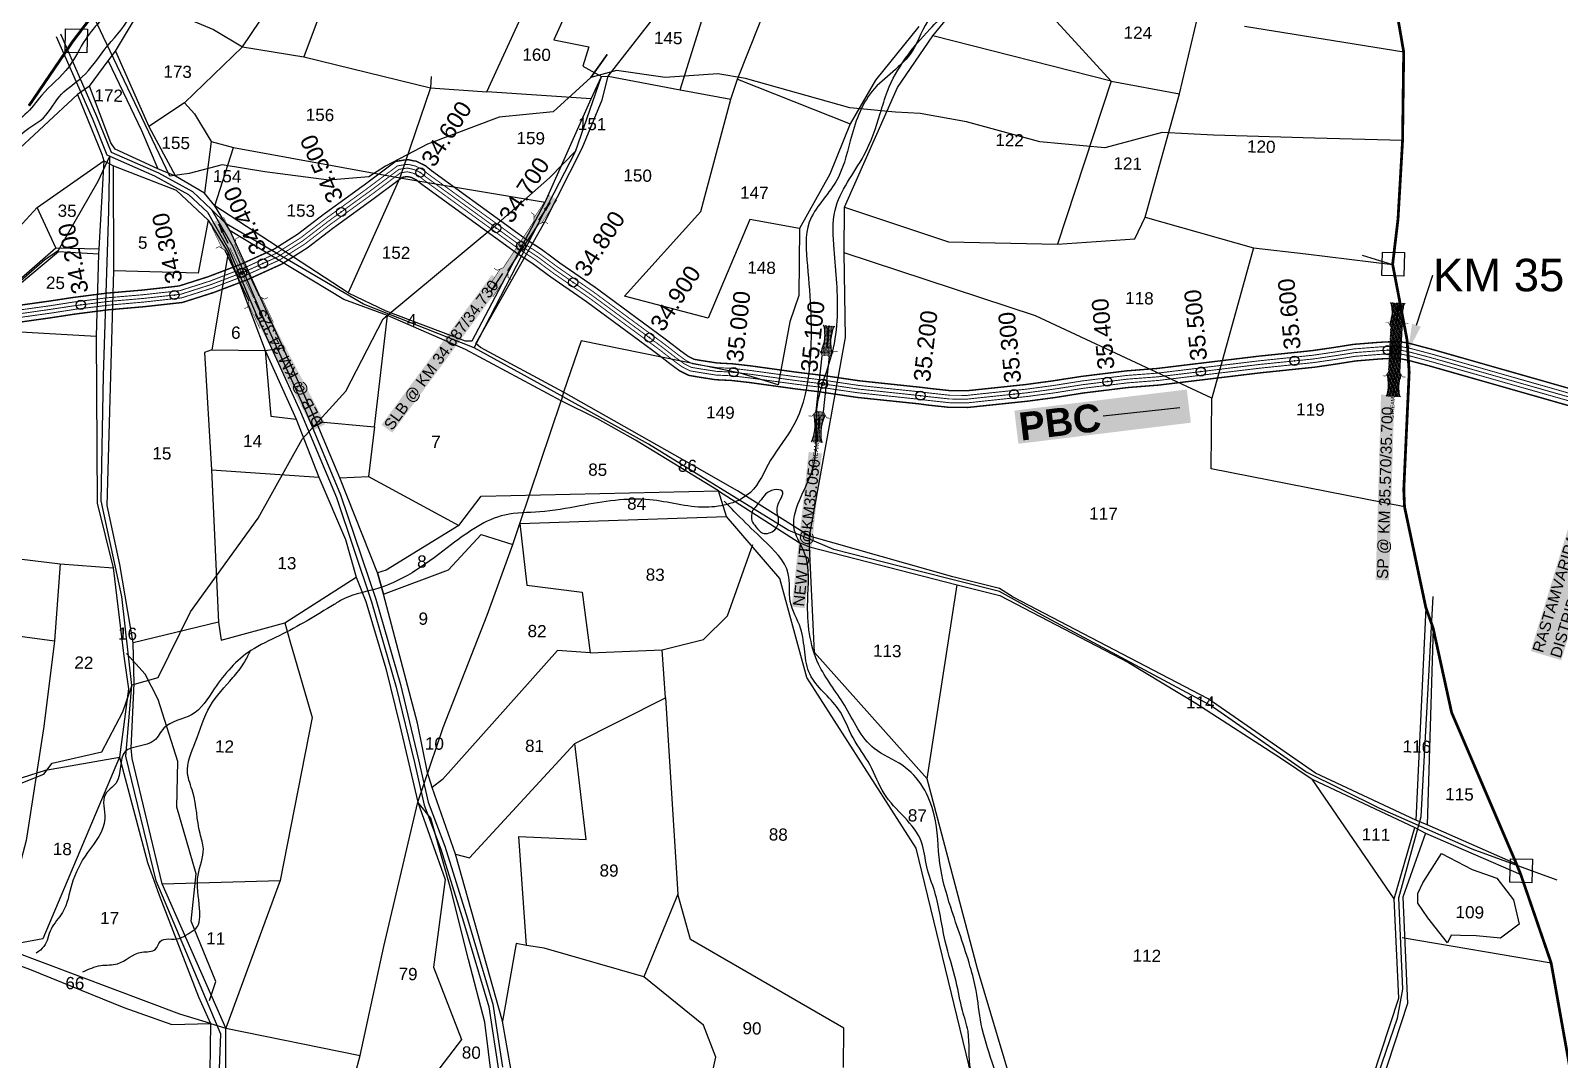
# Model space of a CAD drawing. Header units: millimetres. Extents: x 199975 to 213977, y 1596339 to 1602679.
# Drawn here: x 201089 to 202735, y 1600160 to 1601268 of the extents above; entities that cross this region are included whole.
import ezdxf
from ezdxf import colors
from ezdxf.entities.mleader import LeaderData, LeaderLine
from ezdxf.enums import TextEntityAlignment as Align
from ezdxf.math import Vec2, Vec3

# ---------------------------------------------------------------- set-up
doc = ezdxf.new("R2010")
doc.units = ezdxf.units.MM
doc.header["$PDMODE"] = 32
doc.header["$PDSIZE"] = 10
doc.linetypes.add('ACAD_ISO02W100', pattern=[15, 12, -3])
doc.linetypes.add('HIDDEN2', pattern=[0.1875, 0.125, -0.0625])
for name, color, linetype in [('CANAL1', 7, 'Continuous'), ('CSMark', 72, 'Continuous'), ('PAPER SIZE', 5, 'Continuous'), ('PLOT', 7, 'Continuous'), ('PLOT NO', 7, 'Continuous'), ('ROAD', 1, 'Continuous'), ('STREAM', 4, 'Continuous'), ('STRUCTURE', 5, 'Continuous'), ('text2', 7, 'Continuous'), ('VILLAGE BOUNDARY', 5, 'Continuous'), ('VILLAGE BOUNDARY STONES', 1, 'Continuous'), ('VILLAGE STONES', 240, 'Continuous')]:
    doc.layers.add(name, color=color, linetype=linetype)
doc.styles.get("Standard").update_dxf_attribs({"font": 'arial.ttf'})
doc.dimstyles.get("Standard").update_dxf_attribs({"dimtxt": 0.18, "dimasz": 0.18, "dimexe": 0.18, "dimexo": 0.0625, "dimgap": 0.09, "dimtad": 0, "dimtih": 1, "dimtoh": 1, "dimdec": 4, "dimzin": 0, "dimdsep": 46, "dimtxsty": 'Standard', "dimcen": 0.09, "dimadec": 0, "dimazin": 0, "dimtfac": 1, "dimtdec": 4, "dimtofl": 0, "dimtmove": 0, "dimatfit": 3, "dimfxl": 1, "dimtolj": 1, "dimtzin": 0, "dimarcsym": 0})

# ---------------------------------------------------------------- blocks, each defined once
blk = doc.blocks.new('SP')
at = {"layer": 'STRUCTURE'}
h = blk.add_hatch(dxfattribs=at)
h.set_pattern_fill('DASH', color=256, scale=8, style=0)
h.set_pattern_definition([(0, (0, 0), (1, 1), [1, -1])])
edge = h.paths.add_edge_path()
edge.add_spline(control_points=[(769825.7, 1706742.1), (769825.3, 1706741.8), (769823.8, 1706740.8), (769820.9, 1706740.3), (769817, 1706739.7), (769811.4, 1706738.9), (769804, 1706739.7), (769798.4, 1706741), (769795.6, 1706741.6)], knot_values=[0, 0, 0, 0, 1.613557, 5.24513, 8.624976, 13.470124, 22.190216, 30.746377, 30.746377, 30.746377, 30.746377], degree=3, periodic=0)
edge.add_line((769795.6, 1706741.6), (769792.6, 1706739.6))
edge.add_line((769792.6, 1706739.6), (769732.6, 1706739.6))
edge.add_line((769732.6, 1706739.6), (769729.6, 1706741.6))
edge.add_spline(control_points=[(769729.6, 1706741.6), (769726.9, 1706740.9), (769721.3, 1706739.5), (769713.9, 1706738.5), (769708.3, 1706739.1), (769704.4, 1706739.6), (769701.5, 1706740), (769700, 1706741), (769699.5, 1706741.3)], knot_values=[0, 0, 0, 0, 8.556161, 17.276253, 22.121402, 25.501247, 29.13282, 30.746377, 30.746377, 30.746377, 30.746377], degree=3, periodic=0)
edge.add_line((769699.5, 1706741.3), (769699.5, 1706722.1))
edge.add_spline(control_points=[(769699.5, 1706722.1), (769700, 1706722.4), (769701.4, 1706723.4), (769704.3, 1706724), (769708.2, 1706724.5), (769713.8, 1706725.3), (769721.2, 1706724.5), (769726.8, 1706723.3), (769729.6, 1706722.6)], knot_values=[0, 0, 0, 0, 1.613557, 5.24513, 8.624976, 13.470124, 22.190216, 30.746377, 30.746377, 30.746377, 30.746377], degree=3, periodic=0)
edge.add_line((769729.6, 1706722.6), (769732.6, 1706724.6))
edge.add_line((769732.6, 1706724.6), (769792.6, 1706724.6))
edge.add_line((769792.6, 1706724.6), (769795.6, 1706722.6))
edge.add_spline(control_points=[(769795.6, 1706722.6), (769798.4, 1706723.3), (769803.9, 1706724.8), (769811.3, 1706725.8), (769817, 1706725.1), (769820.9, 1706724.7), (769823.8, 1706724.2), (769825.2, 1706723.3), (769825.7, 1706723)], knot_values=[0, 0, 0, 0, 8.556161, 17.276253, 22.121402, 25.501247, 29.13282, 30.746377, 30.746377, 30.746377, 30.746377], degree=3, periodic=0)
edge.add_line((769825.7, 1706723), (769825.7, 1706742.1))
h.paths.add_polyline_path([(769764.2, 1706732.1, -1), (769761.1, 1706732.1, -1)], flags=0)
h.paths.add_polyline_path([(769761.1, 1706732.1, 1), (769764.2, 1706732.1, 1)], flags=16)
at = {"layer": 'STRUCTURE', "const_width": 0.628}
for points in [[(769726.6, 1706747.6), (769726.6, 1706743.6), (769732.6, 1706739.6), (769792.6, 1706739.6), (769798.6, 1706743.6), (769798.6, 1706747.6)], [(769726.6, 1706716.6), (769726.6, 1706720.6), (769732.6, 1706724.6), (769792.6, 1706724.6), (769798.6, 1706720.6), (769798.6, 1706716.6)]]:
    blk.add_lwpolyline(points, dxfattribs=at)
at = {"layer": 'STRUCTURE', "color": 3}
blk.add_lwpolyline([(769732.6, 1706724.6), (769792.6, 1706724.6)], dxfattribs=at)
blk.add_lwpolyline([(769732.6, 1706724.6), (769792.6, 1706724.6)], dxfattribs=at)
at = {"layer": 'STRUCTURE', "color": 0}
blk.add_circle((769762.6, 1706732.1), 1.55, dxfattribs=at)
at = {"layer": 'STRUCTURE'}
for points in [[(769699.5, 1706741.3), (769700.9, 1706740.5), (769704.4, 1706739.6), (769707.8, 1706739.2), (769712.6, 1706738.8), (769721.3, 1706739.7), (769729.6, 1706741.6)], [(769825.7, 1706742.1), (769824.3, 1706741.3), (769820.8, 1706740.3), (769817.5, 1706739.8), (769812.7, 1706739.2), (769804, 1706739.9), (769795.6, 1706741.6)], [(769699.5, 1706722.1), (769700.9, 1706723), (769704.4, 1706724), (769707.7, 1706724.5), (769712.5, 1706725), (769721.2, 1706724.4), (769729.6, 1706722.6)], [(769825.7, 1706723), (769824.3, 1706723.8), (769820.8, 1706724.7), (769817.4, 1706725.1), (769812.6, 1706725.5), (769803.9, 1706724.6), (769795.6, 1706722.6)]]:
    blk.add_spline(points, degree=3, dxfattribs=at)
at = {"layer": 'STRUCTURE', "color": 0}
blk.add_text('STREAM', height=5, dxfattribs=at).set_placement((769684.3, 1706732.1), align=Align.MIDDLE_CENTER)
for points in [[(769727.4, 1706732.1), (769700.8, 1706732.1)], [(769824.4, 1706732.1), (769800.5, 1706732.1)]]:
    blk.add_leader(points, dimstyle='Standard', override={"dimasz": 10, "dimgap": 0.09, "dimtad": 0}, dxfattribs=at)
blk = doc.blocks.new('DLB')
at = {"layer": 'STRUCTURE'}
h = blk.add_hatch(dxfattribs=at)
h.set_pattern_fill('DOTS', color=6, scale=20, angle=320.3722, style=0)
h.set_pattern_definition([(320.372247934, (0, 0), (1.2786241598, 0.5641323054), [0, -1.25])])
h.paths.add_polyline_path([(769699.5, 1706950), (769699.5, 1706934), (769729.1, 1706934), (769732.1, 1706936), (769792.1, 1706936), (769795.1, 1706934), (769824.7, 1706934), (769824.7, 1706950), (769795.1, 1706950), (769792.1, 1706948), (769732.1, 1706948), (769729.1, 1706950)])
at = {"layer": 'STRUCTURE', "color": 6, "const_width": 0.628}
for points in [[(769726.1, 1706956), (769726.1, 1706952), (769732.1, 1706948), (769792.1, 1706948), (769798.1, 1706952), (769798.1, 1706956)], [(769726.1, 1706928), (769726.1, 1706932), (769732.1, 1706936), (769792.1, 1706936), (769798.1, 1706932), (769798.1, 1706928)], [(769732.1, 1706942), (769792.1, 1706942)]]:
    blk.add_lwpolyline(points, dxfattribs=at)
at = {"layer": 'STRUCTURE', "color": 6, "linetype": 'ACAD_ISO02W100', "ltscale": 0.5, "const_width": 0.5}
for points in [[(769699.5, 1706950), (769729.1, 1706950)], [(769795.1, 1706950), (769824.7, 1706950)], [(769699.5, 1706934), (769729.1, 1706934)], [(769795.1, 1706934), (769824.7, 1706934)]]:
    blk.add_lwpolyline(points, dxfattribs=at)
at = {"layer": 'STRUCTURE', "color": 6}
blk.add_lwpolyline([(769732.1, 1706936), (769792.1, 1706936)], dxfattribs=at)
blk.add_lwpolyline([(769732.1, 1706936), (769792.1, 1706936)], dxfattribs=at)
at = {"layer": 'STRUCTURE', "color": 0}
blk.add_circle((769762.1, 1706942), 1.8, dxfattribs=at)
for points in [[(769703.8, 1706942), (769726.7, 1706942)], [(769818.6, 1706942), (769795.7, 1706942)]]:
    blk.add_leader(points, dimstyle='Standard', override={"dimasz": 10, "dimgap": 0.09, "dimtad": 0}, dxfattribs=at)
blk = doc.blocks.new('SLB')
at = {"layer": 'STRUCTURE'}
h = blk.add_hatch(dxfattribs=at)
h.set_pattern_fill('DOTS', color=6, scale=20, angle=320.3722, style=0)
h.set_pattern_definition([(320.372247934, (-159.4327, -72.9564), (1.2786241598, 0.5641323054), [0, -1.25])])
h.paths.add_polyline_path([(769699.5, 1706871.1), (769699.5, 1706861.1), (769729.1, 1706861.1), (769732.1, 1706863.1), (769792.1, 1706863.1), (769795.1, 1706861.1), (769824.7, 1706861.1), (769824.7, 1706871.1), (769795.1, 1706871.1), (769792.1, 1706869.1), (769732.1, 1706869.1), (769729.1, 1706871.1)])
at = {"layer": 'STRUCTURE', "color": 6, "linetype": 'ACAD_ISO02W100', "ltscale": 0.5, "const_width": 0.5}
for points in [[(769699.5, 1706871.1), (769729.1, 1706871.1)], [(769795.1, 1706871.1), (769824.7, 1706871.1)], [(769699.5, 1706861.1), (769729.1, 1706861.1)], [(769795.1, 1706861.1), (769824.7, 1706861.1)]]:
    blk.add_lwpolyline(points, dxfattribs=at)
at = {"layer": 'STRUCTURE', "color": 6, "const_width": 0.628}
for points in [[(769726.1, 1706877.1), (769726.1, 1706873.1), (769732.1, 1706869.1), (769792.1, 1706869.1), (769798.1, 1706873.1), (769798.1, 1706877.1)], [(769726.1, 1706855.1), (769726.1, 1706859.1), (769732.1, 1706863.1), (769792.1, 1706863.1), (769798.1, 1706859.1), (769798.1, 1706855.1)]]:
    blk.add_lwpolyline(points, dxfattribs=at)
at = {"layer": 'STRUCTURE', "color": 6}
blk.add_lwpolyline([(769732.1, 1706863.1), (769792.1, 1706863.1)], dxfattribs=at)
blk.add_lwpolyline([(769732.1, 1706863.1), (769792.1, 1706863.1)], dxfattribs=at)
at = {"layer": 'STRUCTURE', "color": 0}
blk.add_circle((769762.1, 1706866.1), 1.24, dxfattribs=at)
for points in [[(769703.8, 1706866), (769726.7, 1706866)], [(769818.6, 1706865.8), (769795.7, 1706865.8)]]:
    blk.add_leader(points, dimstyle='Standard', override={"dimasz": 10, "dimgap": 0.09, "dimtad": 0}, dxfattribs=at)
blk = doc.blocks.new('UT')
at = {"layer": 'STRUCTURE'}
h = blk.add_hatch(dxfattribs=at)
h.set_pattern_fill('DASH', color=150, scale=8, angle=-39.6278, style=0)
h.set_pattern_definition([(320.372247933, (-4370.464, -6260.8811), (1.40800153113, 0.132407282), [1, -1])])
h.paths.add_polyline_path([(765163, 1700681.9), (765165.6, 1700680.6), (765167.2, 1700680.3), (765169.1, 1700680), (765172.4, 1700679.6), (765176.4, 1700679.3), (765179.5, 1700679.5), (765183.1, 1700679.9), (765187.7, 1700680.9), (765188.9, 1700681.2), (765193.1, 1700682.2), (765196.1, 1700680.2), (765196.1, 1700672.2), (765193.1, 1700670.2), (765190.5, 1700670.8), (765188.1, 1700671.3), (765185.5, 1700671.8), (765183.6, 1700672.1), (765181, 1700672.5), (765180.3, 1700672.5), (765178.5, 1700672.6), (765176.7, 1700672.6), (765174.6, 1700672.5), (765172.5, 1700672.3), (765170.4, 1700672), (765168.5, 1700671.7), (765166.1, 1700671.2), (765165, 1700670.8), (765163, 1700669.7)])
h.paths.add_polyline_path([(765259.1, 1700682.2), (765256.1, 1700680.2), (765256.1, 1700672.2), (765259.1, 1700670.2), (765261.9, 1700671), (765264.4, 1700671.6), (765266.4, 1700672), (765269.1, 1700672.5), (765272.7, 1700673), (765276.1, 1700673.1), (765278.6, 1700672.9), (765281.2, 1700672.7), (765283.9, 1700672.3), (765286.4, 1700671.9), (765288, 1700671.3), (765289.2, 1700670.6), (765289.1, 1700682.7), (765287.6, 1700681.8), (765285.7, 1700681.2), (765283, 1700680.7), (765281.2, 1700680.4), (765276.7, 1700679.9), (765272.7, 1700679.9), (765268.7, 1700680.3), (765264.8, 1700681), (765261.2, 1700681.7)])
at = {"layer": 'STRUCTURE', "color": 150, "const_width": 0.628}
for points in [[(765190.1, 1700688.2), (765190.1, 1700684.2), (765196.1, 1700680.2), (765256.1, 1700680.2), (765262.1, 1700684.2), (765262.1, 1700688.2)], [(765190.1, 1700664.2), (765190.1, 1700668.2), (765196.1, 1700672.2), (765256.1, 1700672.2), (765262.1, 1700668.2), (765262.1, 1700664.2)]]:
    blk.add_lwpolyline(points, dxfattribs=at)
at = {"layer": 'STRUCTURE', "color": 150}
for points in [[(765196.1, 1700680.2), (765256.1, 1700680.2)], [(765196.1, 1700672.2), (765256.1, 1700672.2)], [(765196.1, 1700672.2), (765256.1, 1700672.2)]]:
    blk.add_lwpolyline(points, dxfattribs=at)
at = {"layer": 'STRUCTURE', "color": 0}
blk.add_circle((765226.1, 1700676.2), 1.89, dxfattribs=at)
at = {"layer": 'STRUCTURE', "color": 150}
for points in [[(765163, 1700681.9), (765164.4, 1700681.1), (765167.9, 1700680.2), (765171.2, 1700679.8), (765176.1, 1700679.4), (765184.7, 1700680.3), (765193.1, 1700682.2)], [(765289.1, 1700682.7), (765287.8, 1700681.9), (765284.3, 1700680.9), (765280.9, 1700680.4), (765276.1, 1700679.8), (765267.4, 1700680.5), (765259.1, 1700682.2)], [(765163, 1700669.7), (765164.3, 1700670.6), (765167.8, 1700671.6), (765171.2, 1700672.1), (765176, 1700672.6), (765184.7, 1700672), (765193.1, 1700670.2)], [(765289.2, 1700670.6), (765287.8, 1700671.4), (765284.2, 1700672.3), (765280.9, 1700672.7), (765276.1, 1700673.1), (765267.4, 1700672.2), (765259.1, 1700670.2)]]:
    blk.add_spline(points, degree=3, dxfattribs=at)
at = {"layer": 'STRUCTURE', "color": 0}
blk.add_text('STREAM', height=5, dxfattribs=at).set_placement((765148.2, 1700675.8), align=Align.MIDDLE_CENTER)
for points in [[(765190.9, 1700676), (765164.2, 1700675.8)], [(765289.3, 1700676.7), (765265.4, 1700676.4)]]:
    blk.add_leader(points, dimstyle='Standard', override={"dimasz": 10, "dimgap": 0.09, "dimtad": 0}, dxfattribs=at)
blk = doc.blocks.new('PBC')
at = {"layer": 'STRUCTURE', "color": 5, "insert": (13.6, 8.7), "char_height": 30, "width": 181.057, "attachment_point": 1, "rotation": 325.6347, "bg_fill": 1, "box_fill_scale": 1.1, "bg_fill_color": 7, "bg_fill_true_color": 16777215, "bg_fill_transparency": 0}
blk.add_mtext('{\\fArial|b1|i0|c0|p34;\\C256;PBC}', dxfattribs=at)
at = {"layer": 'PAPER SIZE'}
blk.add_leader([(148.6, -102.5), (80.6, -54.7)], dimstyle='Standard', override={"dimasz": 40, "dimgap": 0.09, "dimtad": 0, "dimtfill": 2, "dimtfillclr": 5}, dxfattribs=at)

msp = doc.modelspace()

# ---------------------------------------------------------------- linework, layer by layer
at = {"color": 3}
for p in [(201616.6, 1601035.8), (201316, 1601006.8), (202558, 1600924, 33), (201941.6, 1600887.3)]:
    msp.add_point(p, dxfattribs=at)
at = {"layer": 'CANAL1', "color": 200, "const_width": 1.5}
for points in [[(201068.5, 1600970.8), (201108.5, 1600976.4), (201134.1, 1600980.3), (201170.6, 1600985), (201209.1, 1600988.3), (201248.4, 1600992.7), (201279.8, 1601002.7), (201315.5, 1601016.3), (201350.3, 1601032.1), (201376.2, 1601048.5), (201403.5, 1601069.4), (201447.5, 1601101.3), (201469.7, 1601117.9), (201481.5, 1601126.8), (201490.7, 1601128.3), (201495.4, 1601128.7), (201502.1, 1601127.2), (201503.5, 1601127.2), (201513.6, 1601122.3), (201520.1, 1601117), (201621.6, 1601043.3), (201639.2, 1601031.8), (201658.8, 1601017.2), (201697.1, 1600990.8), (201772.8, 1600934.9), (201788.7, 1600922.7), (201796.8, 1600916.8), (201802.8, 1600913.8), (201810.2, 1600912.5), (201827.8, 1600909.8), (201844.5, 1600908.9), (201864.6, 1600906.6), (201913.8, 1600899.8), (201940.1, 1600896.6), (201943, 1600896.2), (201981, 1600890.6), (202047.1, 1600883.6), (202056.6, 1600882.4), (202078.8, 1600880), (202096.8, 1600879.9), (202108.9, 1600881.2), (202130.7, 1600883.5), (202160, 1600886.6), (202188.8, 1600890.5), (202219.7, 1600895.3), (202268.4, 1600901.3), (202301.5, 1600903.9), (202410.5, 1600917.1), (202458.7, 1600922.1), (202469, 1600923.2), (202491.8, 1600926.5), (202513.2, 1600929.9), (202540.9, 1600932.1), (202561.1, 1600933.1), (202574.4, 1600930.6), (202599.2, 1600924), (202810, 1600863.9)], [(201070.9, 1600952.9), (201111.1, 1600958.6), (201136.6, 1600962.5), (201172.5, 1600967.1), (201210.8, 1600970.4), (201252.1, 1600975), (201285.8, 1600985.7), (201322.5, 1600999.7), (201358.8, 1601016.2), (201386.5, 1601033.7), (201414.3, 1601055), (201458.1, 1601086.8), (201480.5, 1601103.5), (201488.8, 1601109.7), (201492.9, 1601110.4), (201494.2, 1601110.5), (201498.6, 1601109.6), (201503.8, 1601107), (201509.1, 1601102.7), (201611.4, 1601028.5), (201628.9, 1601017), (201648.4, 1601002.6), (201686.6, 1600976.2), (201762, 1600920.6), (201777.9, 1600908.3), (201787.3, 1600901.4), (201797.1, 1600896.5), (201807.4, 1600894.7), (201826, 1600891.8), (201843.1, 1600891), (201862.3, 1600888.8), (201911.5, 1600882), (201937.6, 1600878.8), (201940.3, 1600878.4), (201978.8, 1600872.7), (202045, 1600865.8), (202054.5, 1600864.5), (202077.8, 1600862), (202097.7, 1600861.9), (202110.8, 1600863.3), (202132.6, 1600865.6), (202162.2, 1600868.7), (202191.4, 1600872.6), (202222.2, 1600877.5), (202270.2, 1600883.4), (202303.2, 1600886), (202412.5, 1600899.2), (202460.6, 1600904.2), (202471.3, 1600905.3), (202494.5, 1600908.7), (202515.3, 1600912), (202542.1, 1600914.2), (202559.8, 1600915), (202570.5, 1600913), (202594.4, 1600906.7), (202805.1, 1600846.6)]]:
    msp.add_lwpolyline(points, dxfattribs=at)
at = {"layer": 'CANAL1', "color": 5, "const_width": 1}
for points in [[(201069.2, 1600965.8), (201109.2, 1600971.4), (201134.8, 1600975.4), (201171.1, 1600980), (201209.6, 1600983.3), (201249.4, 1600987.7), (201281.5, 1600997.9), (201317.4, 1601011.7), (201352.7, 1601027.7), (201379.1, 1601044.4), (201406.5, 1601065.4), (201450.4, 1601097.2), (201472.7, 1601113.9), (201483.6, 1601122), (201491.3, 1601123.3), (201495.1, 1601123.7), (201501.5, 1601122.2), (201502.3, 1601122.2), (201510.9, 1601118), (201517, 1601113), (201618.7, 1601039.2), (201636.3, 1601027.7), (201655.9, 1601013.2), (201694.1, 1600986.7), (201769.8, 1600931), (201785.7, 1600918.7), (201794.2, 1600912.5), (201801.2, 1600909), (201809.4, 1600907.6), (201827.3, 1600904.8), (201844.1, 1600904), (201863.9, 1600901.7), (201913.2, 1600894.9), (201939.4, 1600891.7), (201942.2, 1600891.3), (201980.4, 1600885.6), (202046.5, 1600878.7), (202056, 1600877.5), (202078.5, 1600875), (202097, 1600874.9), (202109.4, 1600876.3), (202131.2, 1600878.6), (202160.6, 1600881.6), (202189.5, 1600885.5), (202220.4, 1600890.4), (202268.9, 1600896.4), (202302, 1600898.9), (202411, 1600912.1), (202459.2, 1600917.1), (202469.6, 1600918.2), (202492.5, 1600921.6), (202513.8, 1600925), (202541.3, 1600927.1), (202560.7, 1600928.1), (202573.3, 1600925.7), (202597.9, 1600919.2), (202808.6, 1600859.1)], [(201070.2, 1600957.9), (201110.4, 1600963.5), (201135.9, 1600967.5), (201172, 1600972), (201210.3, 1600975.4), (201251.1, 1600979.9), (201284.1, 1600990.4), (201320.5, 1601004.3), (201356.5, 1601020.6), (201383.7, 1601037.8), (201411.3, 1601059), (201455.2, 1601090.8), (201477.5, 1601107.5), (201486.8, 1601114.5), (201492.3, 1601115.4), (201494.5, 1601115.6), (201500.2, 1601114.3), (201506.5, 1601111.3), (201512.1, 1601106.7), (201614.2, 1601032.6), (201631.8, 1601021.1), (201651.3, 1601006.6), (201689.5, 1600980.2), (201765, 1600924.6), (201780.9, 1600912.3), (201790, 1600905.7), (201798.7, 1600901.3), (201808.2, 1600899.7), (201826.5, 1600896.8), (201843.5, 1600896), (201862.9, 1600893.7), (201912.1, 1600887), (201938.3, 1600883.8), (201941.1, 1600883.3), (201979.4, 1600877.7), (202045.6, 1600870.7), (202055.1, 1600869.5), (202078, 1600867), (202097.5, 1600866.9), (202110.3, 1600868.3), (202132.1, 1600870.6), (202161.6, 1600873.7), (202190.7, 1600877.6), (202221.5, 1600882.5), (202269.7, 1600888.4), (202302.7, 1600891), (202411.9, 1600904.2), (202460.1, 1600909.2), (202470.6, 1600910.3), (202493.7, 1600913.7), (202514.7, 1600917), (202541.8, 1600919.1), (202560.2, 1600920.1), (202571.6, 1600917.9), (202595.7, 1600911.5), (202806.5, 1600851.4)]]:
    msp.add_lwpolyline(points, dxfattribs=at)
at = {"layer": 'CANAL1', "color": 1, "linetype": 'HIDDEN2', "ltscale": 4, "const_width": 1}
msp.add_lwpolyline([(201069.7, 1600961.8), (201109.8, 1600967.5), (201135.4, 1600971.4), (201171.5, 1600976), (201210, 1600979.3), (201250.3, 1600983.8), (201282.8, 1600994.2), (201319, 1601008), (201354.6, 1601024.1), (201381.4, 1601041.1), (201408.9, 1601062.2), (201452.8, 1601094), (201475.1, 1601110.7), (201485.2, 1601118.3), (201491.8, 1601119.4), (201494.8, 1601119.6), (201501, 1601118.2), (201501.3, 1601118.2), (201508.7, 1601114.7), (201514.6, 1601109.8), (201616.5, 1601035.9), (201634.1, 1601024.4), (201653.6, 1601009.9), (201691.8, 1600983.5), (201767.4, 1600927.8), (201783.3, 1600915.5), (201792.1, 1600909.1), (201799.9, 1600905.1), (201808.8, 1600903.6), (201826.9, 1600900.8), (201843.8, 1600900), (201863.4, 1600897.7), (201912.6, 1600890.9), (201938.9, 1600887.7), (201941.6, 1600887.3), (201979.9, 1600881.7), (202046, 1600874.7), (202055.5, 1600873.5), (202078.3, 1600871), (202097.2, 1600870.9), (202109.8, 1600872.3), (202131.7, 1600874.6), (202161.1, 1600877.7), (202190.1, 1600881.6), (202221, 1600886.4), (202269.3, 1600892.4), (202302.3, 1600894.9), (202411.5, 1600908.2), (202459.6, 1600913.1), (202470.1, 1600914.2), (202493.1, 1600917.6), (202514.3, 1600921), (202541.5, 1600923.1), (202560.4, 1600924.1), (202572.5, 1600921.8), (202596.8, 1600915.4), (202807.5, 1600855.3)], dxfattribs=at)
at = {"layer": 'PLOT'}
for points in [[(202054, 1600462), (201932.6, 1600597.9), (201927.2, 1600711.7), (201927.1, 1600723.4), (201965.9, 1600937.1), (201964.6, 1601028.4), (201965, 1601077.7), (202022, 1601206.4), (202060, 1601261.9), (202132.1, 1601350.5), (202136.3, 1601353.7), (202158.7, 1601387.9), (202167, 1601507.1), (202240.1, 1601631.7), (202216.2, 1601727.8), (202218.5, 1601794.4), (202146.2, 1601838.7), (202120.2, 1601894.2), (202133.7, 1602020.5), (202138.3, 1602075.5)], [(201316.7, 1601250.2), (201345.1, 1601292.3), (201346.7, 1601346), (201352.5, 1601380), (201382.9, 1601417.7), (201402.4, 1601440.7), (201416, 1601455.6), (201426.2, 1601468.7), (201422.2, 1601482.4), (201402.7, 1601494.4)], [(201212.2, 1601299.5), (201285.6, 1601268.9), (201316.7, 1601250.2), (201382.7, 1601239.5), (201519, 1601206), (201579.7, 1601201.8), (201667.3, 1601392.6), (201685.7, 1601452.5), (201655.4, 1601444.4), (201632.1, 1601435.3), (201525.6, 1601453.5), (201525, 1601403.7), (201457, 1601401.8), (201429.4, 1601364.3), (201382.7, 1601239.5)], [(201704.9, 1601375.4), (201691.4, 1601345), (201651.9, 1601257.6), (201689.7, 1601250.1), (201683, 1601229.5), (201703.3, 1601218.3), (201710.5, 1601218.7), (201791.1, 1601322.3), (201788.5, 1601375.2)], [(201787.9, 1601204), (201837.1, 1601361.5)], [(202688.4, 1600370.2), (202592, 1600412.6), (202580, 1600417.5), (202472, 1600468.1), (202356.5, 1600548), (202146.6, 1600657.7), (202131.7, 1600666.9), (202081.6, 1600679.4), (201927.1, 1600723.4), (201849.6, 1600772.3), (201801.3, 1600799.7), (201662.4, 1600878.5), (201573, 1600926.4), (201568, 1600930.9), (201642.4, 1601061.8), (201682.4, 1601141), (201704.1, 1601193.2), (201710.5, 1601218.7), (201787.9, 1601204), (201842.6, 1601193.8), (201849.7, 1601215.3), (201897.8, 1601336.9)], [(202044.9, 1601272.3), (201998.2, 1601214.3), (201971.1, 1601167.2), (201949, 1601113.1), (201916.5, 1601054.6), (201915.8, 1600982.3), (201906.1, 1600954.1), (201893.5, 1600886.1), (201852.4, 1600899), (201681.3, 1600933.7), (201662.4, 1600878.5), (201659.7, 1600869.2), (201556.9, 1600924.5), (201473, 1600960.9), (201425.7, 1600978.2), (201303.5, 1601052), (201287, 1601079.2), (201275.9, 1601092.7), (201244.5, 1601111.1), (201225.6, 1601118.7), (201179.6, 1601139.9), (201174.9, 1601146.7), (201152.2, 1601208), (201172, 1601235.2), (201179.9, 1601245.7), (201212.2, 1601299.5)], [(201965, 1601077.7), (202077, 1601040.1), (202194.1, 1601037.6), (202277.3, 1601043.6), (202288.5, 1601066.8), (202325.5, 1601199.7), (202345, 1601281.6), (202324.1, 1601300.5), (202191.5, 1601310.5), (202193.6, 1601277.1), (202251.9, 1601213.4), (202194.1, 1601037.6)], [(202395.5, 1601272.5), (202566.9, 1601244.7)], [(201316.7, 1601250.2), (201254.3, 1601190.1), (201215.8, 1601164.5)], [(202251.9, 1601213.4), (202060, 1601261.9)], [(201172, 1601235.2), (201207.9, 1601160.2), (201225.6, 1601118.7)], [(201179.9, 1601245.7), (201215.8, 1601164.5), (201244.5, 1601111.1)], [(201254.3, 1601190.1), (201265.1, 1601178), (201283.1, 1601148.4), (201307.1, 1601142), (201486, 1601109.3), (201642.7, 1601083), (201692.1, 1601194.2), (201703.3, 1601218.3)], [(201152.2, 1601208), (201139.3, 1601198.9), (201165.5, 1601134.8), (201167.4, 1601127.6), (201177.9, 1601122), (201245.2, 1601095.8), (201279.9, 1601063.7), (201301.5, 1601028.8), (201341.3, 1600923.3), (201374.6, 1600849.4), (201398.8, 1600786.9), (201427.5, 1600719.6), (201439, 1600679.3), (201449.4, 1600653.1), (201471.1, 1600580.8), (201486.3, 1600519.5), (201505.6, 1600436.9), (201535, 1600353.7), (201522.5, 1600259.2), (201552.6, 1600181.3), (201524.4, 1600144.7)], [(201519, 1601206), (201486, 1601109.3), (201430.7, 1600985.2), (201287, 1601079.2), (201307.1, 1601142)], [(201692.1, 1601194.2), (201579.7, 1601201.8)], [(201849.7, 1601215.3), (201971.1, 1601167.2)], [(202251.9, 1601213.4), (202325.5, 1601199.7)], [(201015.6, 1601028.5), (201066.7, 1601131.3), (201139.3, 1601198.9)], [(201916.5, 1601054.6), (201862.8, 1601064.3), (201818, 1600958), (201727.9, 1600981.7), (201810.2, 1601073), (201842.6, 1601193.8)], [(201283.1, 1601148.4), (201275.9, 1601092.7)], [(200307.9, 1600199.2), (200318.2, 1600404.7), (200331, 1600522.7), (200330.8, 1600535.3), (200327.5, 1600606.8), (200327.3, 1600654.3), (200342.3, 1600765.8), (200351.5, 1600826.2), (200425.1, 1600840.8), (200592.1, 1600852.9), (200755.9, 1600895.3), (200876.6, 1600945), (200973.6, 1600992.6), (201010.5, 1601014.1), (201015.6, 1601028.5), (201056.1, 1601034), (201095.8, 1601077.2), (201167.4, 1601127.6)], [(201167.4, 1601127.6), (201162.1, 1601032.7), (201161.7, 1601027), (201159.3, 1600938.6), (201160.3, 1600758.9), (201177.5, 1600689.1), (201189, 1600594.2), (201194.2, 1600558.9), (201184.4, 1600485.5), (201214.4, 1600372), (201226.9, 1600336.6), (201269.5, 1600227.2), (201282.2, 1600198.4), (201298.9, 1600193.7)], [(201364.7, 1599738), (201339.1, 1599822.3), (201297.9, 1599964.9), (201298.1, 1599976.6), (201298.9, 1600193.7), (201230.3, 1600349), (201197.9, 1600484.1), (201196.9, 1600494.9), (201200, 1600564.8), (201199, 1600608.3), (201184.8, 1600692.8), (201171, 1600756.3), (201176.4, 1600947.1), (201178.1, 1601009), (201177.9, 1601122)], [(201115.8, 1601033.9), (201095.8, 1601077.2)], [(201430.7, 1600985.2), (201471, 1600966.1), (201556.4, 1600933.8), (201563.9, 1600933.7), (201642.7, 1601083)], [(201279.9, 1601063.7), (201269.2, 1601006.5), (201178.1, 1601009)], [(201697, 1599648), (201672.3, 1599789.1), (201659.8, 1599869.7), (201618, 1600083.1), (201610.5, 1600121.3), (201596.8, 1600201.2), (201545.9, 1600380.9), (201520.9, 1600452.7), (201516.1, 1600468.7), (201505.3, 1600521.9), (201468.7, 1600661), (201462, 1600684), (201421.4, 1600786.3), (201396.1, 1600846.8), (201360.5, 1600926.1), (201303.5, 1601052)], [(202288.5, 1601066.8), (202405.2, 1601033.7), (202461.4, 1601027.5), (202555, 1601016)], [(200085, 1600387.2), (200208.8, 1600476), (200330.8, 1600535.3), (200479.4, 1600640.2), (200540.9, 1600689.9), (200629.1, 1600750.8), (200757.7, 1600825), (200887.4, 1600903.9), (200986.5, 1600954.7), (201047.7, 1600974.7), (201115.8, 1601033.9), (201162.1, 1601032.7)], [(201161.7, 1601027), (201118.5, 1601029.5), (201047.7, 1600970.1), (200989.8, 1600948.2), (200886.4, 1600897.1), (200757.4, 1600818), (200636.3, 1600745.7), (200532.8, 1600662.1), (200481.9, 1600629.2), (200419.9, 1600584.9), (200346, 1600535.9), (200331, 1600522.7), (200211, 1600469.7), (200091.5, 1600380.5)], [(201301.5, 1601028.8), (201283.6, 1600923.8), (201275.9, 1600921), (201283.4, 1600794.9), (201290.9, 1600630.8), (201199, 1600608.3)], [(202567.8, 1600754.9), (202359.5, 1600795.9), (202360.4, 1600871.8), (202170.4, 1600960.7), (201964.6, 1601028.4)], [(202405.2, 1601033.7), (202360.4, 1600871.8)], [(201396.1, 1600846.8), (201458.7, 1600841.2), (201473, 1600960.9)], [(200989.8, 1600948.2), (201159.3, 1600938.6)], [(201283.6, 1600923.8), (201341.3, 1600923.3), (201360.5, 1600926.1)], [(201341.3, 1600923.3), (201347.2, 1600852.5), (201374.6, 1600849.4)], [(201505.6, 1600436.9), (201532.9, 1600517.4), (201580, 1600638.2), (201607.8, 1600714.2), (201615.5, 1600736.9), (201626.5, 1600770), (201659.7, 1600869.2)], [(202206.2, 1599575.8), (202246.2, 1599691.5), (202303.4, 1599745.5), (202299.1, 1599751.3), (202249, 1599848.9), (202127.7, 1600081.9), (202105.1, 1600127.6), (202041.9, 1600387.4), (201924.3, 1600571.2), (201895.2, 1600677.6), (201837.7, 1600744.6), (201829.3, 1600772.3), (201739.7, 1600826.6), (201698.9, 1600849.7), (201659.7, 1600869.2)], [(201458.7, 1600841.2), (201452.4, 1600787.6)], [(201283.4, 1600794.9), (201398.8, 1600786.9)], [(201421.4, 1600786.3), (201452.4, 1600787.6), (201549.8, 1600734.9), (201573.6, 1600766.4), (201829.3, 1600772.3)], [(201829.3, 1600772.3), (201916, 1600716.5), (201927.2, 1600711.7), (202086.1, 1600670.8)], [(201615.5, 1600736.9), (201837.7, 1600744.6)], [(201549.8, 1600734.9), (201471.4, 1600686.6), (201462, 1600684), (201468.7, 1600661), (201538.5, 1600687.1), (201573.8, 1600725.1), (201607.8, 1600714.2), (201615.5, 1600736.9), (201622.7, 1600670.5), (201682.6, 1600663.2), (201690.9, 1600597.8), (201768.5, 1600600.9), (201813, 1600611.9), (201838.9, 1600637.4), (201866.2, 1600714.2)], [(200955.3, 1600713.7), (201120.6, 1600693.6), (201177.5, 1600689.1)], [(201120.6, 1600693.6), (201114.3, 1600610.5)], [(201290.9, 1600630.8), (201293.9, 1600611.2), (201362.4, 1600630.1), (201439, 1600679.3)], [(202367.3, 1599521.5), (202319, 1599792.2), (202318, 1599801.6), (202261.9, 1599866.7), (202196.8, 1600004.9), (202166.7, 1600061.5), (202108, 1600257.4), (202054, 1600462), (202086.1, 1600670.8), (202132.1, 1600659.4), (202270.6, 1600587.2), (202343.2, 1600543.6), (202435.5, 1600483.8), (202468.2, 1600461.5), (202579, 1600409.6), (202590.5, 1600403.5), (202692.9, 1600359.1)], [(202590.8, 1600646.2), (202580, 1600417.5)], [(200919.9, 1600638), (200943.4, 1600633.5), (201114.3, 1600610.5), (201103, 1600518.4), (201083.8, 1600395.7), (201053.5, 1600280.7)], [(201362.4, 1600630.1), (201367.9, 1600610.5), (201391.6, 1600528.1), (201357.4, 1600352.6), (201298.9, 1600193.7)], [(202598.5, 1600624.7), (202592, 1600412.6)], [(201690.9, 1600597.8), (201656, 1600600.1), (201532.2, 1600461.2), (201520.9, 1600452.7)], [(201545.9, 1600380.9), (201561.1, 1600377.1), (201674.6, 1600500.2), (201772.1, 1600549.2), (201768.5, 1600600.9)], [(201772.1, 1600549.2), (201785.4, 1600337.8), (201749, 1600249), (201641.5, 1600279.7), (201622.6, 1600282.7), (201614.3, 1600400), (201686.7, 1600396.8), (201674.6, 1600500.2)], [(200662.3, 1599884.1), (200697.7, 1599916.3), (200730, 1600004.9), (200757.4, 1600080.6), (200776.9, 1600145.9), (200858, 1600238.2), (200866.4, 1600248.4), (200906.8, 1600303.6), (200913.1, 1600302.5), (200980.5, 1600431.8), (201104.6, 1600471.2), (201184.4, 1600485.5), (201101.9, 1600289.8), (201053.5, 1600280.7), (200906.8, 1600303.6), (200823.2, 1600316.5), (200669, 1600365.2)], [(202318, 1599801.6), (202365.1, 1599804.8), (202440.7, 1599949.3), (202514.2, 1600081.9), (202561.7, 1600225.8), (202556.8, 1600332.7), (202468.2, 1600461.5)], [(201364.7, 1599738), (201320.6, 1599959.3), (201416.6, 1600063.6), (201443.6, 1600164.2), (201469, 1600281.6), (201505.6, 1600436.9)], [(201585.7, 1600136.2), (201577.6, 1600200.1), (201560, 1600267.6), (201541.4, 1600341.7), (201519.7, 1600419.6), (201505.6, 1600436.9)], [(202590.5, 1600403.5), (202566.1, 1600334.5), (202571, 1600220), (202520.3, 1600065.9), (202467.2, 1599969.2), (202369.1, 1599793.6), (202319, 1599792.2)], [(202556.8, 1600332.7), (202579, 1600409.6)], [(201230.3, 1600349), (201357.4, 1600352.6)], [(201963.9, 1600151.3), (201964.3, 1600193.5), (201799.1, 1600289), (201785.4, 1600337.8)], [(200911.5, 1600294.1), (201049.2, 1600271.1), (201087.5, 1600257.2), (201189, 1600215.9), (201240.8, 1600197.4), (201282.2, 1600198.4)], [(201282.2, 1600198.4), (201249.2, 1600208.6), (201068.2, 1600276.8), (201053.5, 1600280.7)], [(201622.6, 1600282.7), (201611.4, 1600284.6), (201596.8, 1600201.2)], [(202565.3, 1600291.1), (202725.6, 1600264)], [(201801, 1600048.3), (201826.3, 1600162.4), (201813.1, 1600196.8), (201749, 1600249)], [(201282.2, 1600198.4), (201279.1, 1599965.9), (201340, 1599742.3)], [(201298.9, 1600193.7), (201443.6, 1600164.2)]]:
    msp.add_lwpolyline(points, dxfattribs=at)
at = {"layer": 'ROAD'}
for points in [[(202565.7, 1601149.5), (202470.9, 1601152), (202362.3, 1601155.1), (202306.9, 1601158.1), (202245.1, 1601141.3), (202175, 1601147.9), (202096.3, 1601169.6), (202046.2, 1601178.6), (202019.7, 1601179.7), (201970.7, 1601184.5), (201858.3, 1601216.2), (201828.6, 1601221.1), (201771.7, 1601217.2), (201719.3, 1601224.8), (201691.7, 1601217.1), (201709.4, 1601241.8), (201691.7, 1601217.1), (201651.3, 1601180.2), (201593.1, 1601174.5), (201515.9, 1601145.3), (201470.8, 1601121.9), (201452.8, 1601110.3), (201409.8, 1601106.5), (201340.7, 1601115.6), (201294.9, 1601123), (201259.5, 1601113.9), (201238.7, 1601111.1), (201166.7, 1601261.2), (201138.6, 1601321.4)], [(201116.3, 1601261.4), (201155.1, 1601172.6), (201170.7, 1601133.8), (201222, 1601111.5), (201258.6, 1601091.3), (201279, 1601072.1), (201302, 1601032.1), (201331.5, 1600961.9), (201379.3, 1600857.2), (201417.9, 1600764.9), (201455.7, 1600652.6), (201482.2, 1600560.7), (201501.8, 1600479.5), (201512.3, 1600433.8), (201530.3, 1600386.4), (201554.6, 1600308.2), (201581.9, 1600216.5), (201592.4, 1600148.5)], [(201120.7, 1601264.4), (201159.6, 1601175.6), (201175.2, 1601136.8), (201226.4, 1601114.5), (201263.1, 1601094.3), (201283.5, 1601075.1), (201306.5, 1601035.1), (201336, 1600964.9), (201383.7, 1600860.2), (201422.3, 1600768), (201460.2, 1600655.6), (201486.7, 1600563.7), (201506.2, 1600482.5), (201516.7, 1600436.8), (201534.7, 1600389.4), (201559, 1600311.2), (201586.3, 1600219.5), (201596.8, 1600151.5)], [(201566.2, 1600926.2), (201675.4, 1601137.4), (201703.3, 1601218.3)], [(201043.9, 1600443.7), (201102.8, 1600467.2), (201111.7, 1600478.9), (201165.2, 1600491.2), (201187.9, 1600534.2), (201197.8, 1600563.4), (201225.8, 1600571), (201260.8, 1600641.9), (201333.6, 1600742.6), (201380.9, 1600827.6), (201428.1, 1600879.3), (201468.1, 1600957.4), (201589.5, 1601058.3), (201647.3, 1601109), (201675.9, 1601138.6)], [(200065.5, 1600366), (200171.9, 1600442.9), (200213.8, 1600475.2), (200320.5, 1600524.4), (200356.6, 1600547.5), (200469.9, 1600630.9), (200573, 1600702.8), (200645.1, 1600757.5), (200760.7, 1600824), (200903, 1600909.7), (200995.6, 1600954.4), (201046.8, 1600971.7), (201103.7, 1601020.7), (201118.5, 1601031.4), (201161.4, 1601105.6), (201173.9, 1601132.4)], [(201364.8, 1599673.4), (201311.1, 1599885.2), (201285.6, 1599982), (201293.4, 1600187.1), (201223.7, 1600352.1), (201191.1, 1600486.6), (201197.6, 1600562.6), (201186.8, 1600658.5), (201164.7, 1600761.3), (201167.1, 1600896.3), (201172.7, 1601073.8), (201174, 1601132.7)], [(202732.1, 1600352.8), (202640.7, 1600386.3), (202540.4, 1600430.4), (202461.4, 1600469.5), (202358.7, 1600541.2), (202177.7, 1600638.4), (202131.6, 1600663.6), (202043.4, 1600685.9), (201953.5, 1600708.9), (201904.2, 1600729.8), (201754, 1600822.4), (201652.4, 1600878.8), (201566.2, 1600926.2), (201447, 1600973.2), (201375.9, 1601014.7), (201299.3, 1601059.5), (201283.5, 1601075.1)], [(202106.6, 1599565.4), (202146.2, 1599607.8), (202165.3, 1599626.5), (202225.3, 1599703.6), (202285.5, 1599741.1), (202316.5, 1599753.5), (202333.7, 1599778.7), (202362.7, 1599795.7), (202483.2, 1600008.2), (202515.3, 1600073.7), (202560.3, 1600204.3), (202566.1, 1600235.7), (202561.7, 1600333.8), (202585.6, 1600421.4), (202598.5, 1600658.5)], [(201281.1, 1600223.5), (201288.2, 1600243.7), (201261.6, 1600308.9), (201266.8, 1600359.6), (201245.9, 1600431.5), (201247, 1600480.8), (201226, 1600547.4), (201211.8, 1600574.7), (201192, 1600597)]]:
    msp.add_lwpolyline(points, dxfattribs=at)
at = {"layer": 'STREAM'}
msp.add_lwpolyline([(202587.4, 1600350.1), (202607.7, 1600381.6), (202640.5, 1600364.4), (202667.2, 1600355.2), (202685, 1600331.9), (202691.3, 1600305.4), (202671, 1600290.3), (202644.9, 1600292.8), (202628, 1600293.2), (202618, 1600293.6), (202614, 1600285.6), (202592.9, 1600312.5), (202582.1, 1600328.1), (202582.1, 1600338.5), (202587.4, 1600350.1)], dxfattribs=at)
for points in [[(202310.9, 1599538.5), (202317.3, 1599561.2), (202320.1, 1599585.1), (202327.7, 1599610.3), (202321.5, 1599649.2), (202322.3, 1599688.6), (202324.2, 1599712.5), (202319.8, 1599742.7), (202316.8, 1599772.1), (202304, 1599793.9), (202284.4, 1599826.2), (202273.6, 1599847), (202249.2, 1599878.9), (202234.8, 1599906.3), (202223.1, 1599935.8), (202208.3, 1599957.5), (202186.9, 1599999.3), (202172.6, 1600028.7), (202164.3, 1600062.6), (202142.4, 1600105.9), (202123.8, 1600156.9), (202112, 1600198), (202106.6, 1600234.2), (202100.3, 1600259.7), (202079.2, 1600323.9), (202067.6, 1600371), (202061.5, 1600423.4), (202027.5, 1600476.4), (201996.8, 1600494.6), (201964.8, 1600541.3), (201936.9, 1600585.6), (201925.3, 1600653.5), (201921.9, 1600704.9), (201911.1, 1600729.5), (201930.6, 1600795.6), (201935.7, 1600864.5), (201951.9, 1600921.4), (201957.2, 1600960), (201953.8, 1601032.1), (201954.7, 1601074.4), (201985.8, 1601133.3), (202003.4, 1601178.4), (202011.2, 1601202.6), (202056.9, 1601269.4), (202093.8, 1601308.3), (202126.8, 1601353.1), (202147.4, 1601386.5), (202156.5, 1601454.6), (202162.3, 1601492.8), (202172.1, 1601526.8), (202203.3, 1601573.5), (202222.2, 1601613.2), (202231.7, 1601635.1), (202211.3, 1601711.1), (202212.9, 1601764.7), (202206.8, 1601796), (202156.2, 1601816.6), (202115, 1601871.2), (202108.9, 1601920.4), (202123.5, 1601991.3), (202127.6, 1602014.2), (202126.8, 1602039), (202130, 1602064.2)], [(202086.1, 1601974.6), (202082.4, 1601950.1), (202056.2, 1601898.3), (202036.9, 1601857.9), (202001.5, 1601816.1), (201965.1, 1601788.7), (201937.9, 1601775.4), (201883.4, 1601766.5), (201809.4, 1601790.5), (201758.7, 1601794.4), (201723.7, 1601782.6), (201698.6, 1601776.1), (201696.2, 1601771.1), (201653.3, 1601758.3), (201618.8, 1601733.8), (201576.2, 1601705.6), (201553.3, 1601697.7), (201520.4, 1601654.8), (201488.4, 1601629.5), (201463.8, 1601605.4), (201413.7, 1601560.4), (201371.7, 1601522.1), (201329, 1601491.9), (201306.6, 1601471.2), (201287.6, 1601446.2), (201256.8, 1601422.7), (201239.7, 1601383.9), (201217.5, 1601358.1), (201183.1, 1601300.9), (201147.7, 1601258.3), (201130, 1601229.1), (201100.2, 1601197.7), (201082.6, 1601177.2), (201065.1, 1601162.8), (201051.9, 1601133.3), (201029, 1601083.6), (200998.7, 1601057.7), (200981.1, 1601038.3), (200952.6, 1601032.2), (200926.6, 1601013.1), (200862.1, 1600997.7), (200813.1, 1600978), (200781.6, 1600972.8), (200733.8, 1600957.8), (200709.4, 1600948.5), (200682.6, 1600937.4), (200660.7, 1600938.3), (200627.5, 1600917.1), (200580.5, 1600906), (200544.8, 1600891.1), (200512.1, 1600893.1), (200485.8, 1600883.8), (200442.3, 1600887.4), (200399.3, 1600885.3), (200357.7, 1600905.8), (200332, 1600911.2), (200305.8, 1600910), (200256.6, 1600915.9), (200235.6, 1600908.8), (200216, 1600921.8), (200189.5, 1600918.7), (200171.4, 1600922.5)], [(200162.4, 1600896.9), (200202.5, 1600895.2), (200248.1, 1600886), (200319.1, 1600863.8), (200365.1, 1600872.6), (200408.7, 1600865.2), (200432.3, 1600866.3), (200462.4, 1600856.4), (200511.7, 1600863.2), (200551.5, 1600861.2), (200583, 1600877.1), (200623.1, 1600878.2), (200657.7, 1600894.3), (200689.4, 1600891.9), (200727.9, 1600909.3), (200767.3, 1600911.2), (200808.1, 1600931.4), (200859.2, 1600944.3), (200886.7, 1600968.7), (200927.7, 1600977.7), (200957.1, 1601002), (200990.5, 1601013.4), (201016.7, 1601044.8), (201031.4, 1601074.3), (201059.4, 1601123.3), (201077.9, 1601155.6), (201102.4, 1601173.9), (201122, 1601199.3), (201144.3, 1601217.8), (201168.6, 1601247.7), (201194.6, 1601281.4), (201207, 1601309.4), (201234.1, 1601340.7), (201258.4, 1601374.7), (201284.5, 1601399.4), (201311.1, 1601425.7), (201332.5, 1601451.6), (201388.8, 1601498.5), (201439.3, 1601549), (201478, 1601582), (201508.7, 1601614.9), (201544.7, 1601643.1), (201585.9, 1601679), (201616.5, 1601701.9), (201639.9, 1601721), (201652, 1601735.9), (201682, 1601746.2), (201713.4, 1601758.2), (201751.7, 1601767.8), (201801.6, 1601781), (201840.4, 1601771.8), (201910.9, 1601759.9), (201947.2, 1601752.3), (201987.8, 1601757.4), (202061.4, 1601824.3), (202099.3, 1601837.8), (202122.7, 1601828), (202128.1, 1601806.3), (202140.8, 1601785), (202177.3, 1601764.7), (202196.9, 1601735.4), (202205.7, 1601675.5), (202212.3, 1601644.9), (202205.1, 1601596.5), (202181.8, 1601557.2), (202162.8, 1601533.9), (202154, 1601506.9), (202150.9, 1601468), (202141.4, 1601430.2), (202130.3, 1601383.9), (202116.5, 1601353.6), (202094.5, 1601327.8), (202081.1, 1601301.5), (202057.6, 1601281.3), (202037.7, 1601245.6), (201994.7, 1601202.5), (201971.1, 1601148.9), (201955.5, 1601104.8), (201927, 1601061.6), (201924.9, 1601014.6), (201927.7, 1600912.1), (201910.4, 1600843.1), (201885.3, 1600805), (201863.5, 1600770.5), (201815.5, 1600754.5), (201755.3, 1600762.5), (201680.2, 1600756), (201636.9, 1600749.4), (201599.1, 1600746.1), (201541.8, 1600714.2), (201463.6, 1600667.4), (201426.5, 1600656.1), (201415.4, 1600649.8), (201356.3, 1600616.1), (201325.9, 1600600.2), (201286.4, 1600558.9), (201262, 1600531.1), (201232, 1600516.5), (201221.8, 1600503.3), (201190.6, 1600491.4), (201180.3, 1600457.1), (201169.1, 1600445.3), (201168.5, 1600419.2), (201150, 1600382.8), (201133, 1600348.7), (201123, 1600318.1), (201110.6, 1600300.2), (201102.9, 1600281.5), (201094.8, 1600274.4)], [(201865.8, 1600750.8), (201873.5, 1600760.5), (201889, 1600773.3), (201897.7, 1600771.9), (201892.7, 1600755.4), (201893.8, 1600738.2), (201889.8, 1600730.3), (201877, 1600726.7), (201869.5, 1600733.4), (201865.2, 1600740), (201865.8, 1600750.8)], [(202220.7, 1599568.8), (202236.8, 1599610.3), (202247.4, 1599630.4), (202267.5, 1599686.3), (202298.5, 1599725.6), (202305.5, 1599752.2), (202278, 1599818.5), (202254.7, 1599860.9), (202236.6, 1599882.7), (202221.1, 1599922.1), (202198.9, 1599953.4), (202187.5, 1599986.3), (202173.3, 1600003.2), (202162.4, 1600033.8), (202147.8, 1600049), (202134.5, 1600089), (202100.9, 1600148.8), (202097.9, 1600190.2), (202091.9, 1600212.6), (202085.1, 1600243.7), (202073.4, 1600287.2), (202062, 1600340.5), (202053.5, 1600367.3), (202047.8, 1600393.9), (202007.5, 1600446.3), (201992.4, 1600476.8), (201974.1, 1600506), (201958.1, 1600537.4), (201927.8, 1600574.5), (201917.6, 1600624.1), (201906.5, 1600653.1), (201904.4, 1600682.9), (201877.3, 1600719.5), (201852.2, 1600743.9), (201835.4, 1600760.9)], [(201144.9, 1600254.2), (201164.3, 1600261), (201182.1, 1600262.9), (201208.4, 1600275.5), (201223, 1600278.5), (201228, 1600286.8), (201248.6, 1600290.1), (201258.2, 1600295.3), (201266.6, 1600301), (201270.6, 1600322.3), (201268.9, 1600358.3), (201274.6, 1600386.8), (201271.1, 1600403), (201263.3, 1600447.7), (201257.6, 1600468.3), (201265.9, 1600501.3), (201282, 1600540.4), (201306.4, 1600571), (201318.3, 1600586.7), (201324.9, 1600599)]]:
    msp.add_spline(points, degree=3, dxfattribs=at)
at = {"layer": 'text2', "color": 2}
for points in [[(201519.8, 1601218.4), (201519, 1601206)], [(202522.1, 1601025.9), (202555, 1601016)]]:
    msp.add_lwpolyline(points, dxfattribs=at)
at = {"layer": 'text2', "color": 5, "linetype": 'Continuous'}
for p in [(201508.2, 1601114.9), (201423, 1601072.4), (201590, 1601055.1), (201338.6, 1601016.9), (201243.4, 1600983), (201672.8, 1600996.6), (201142.6, 1600972.4), (201754.8, 1600937.1), (202549.9, 1600923.6), (201845.5, 1600899.8), (202348.6, 1600900.5), (202449.3, 1600912.1), (202247.9, 1600889.7), (202046.6, 1600874.6), (202147.4, 1600876.2)]:
    msp.add_point(p, dxfattribs=at)
at = {"layer": 'VILLAGE BOUNDARY', "const_width": 3}
for points in [[(202548.9, 1601349.4), (202566.9, 1601244.7), (202565.7, 1601149.5), (202560.8, 1601064.8), (202555, 1601016), (202570.5, 1600934.9), (202572.8, 1600899.8), (202567, 1600773.4), (202567.8, 1600754.9), (202590.8, 1600646.2), (202598.5, 1600624.7), (202618.5, 1600533.4), (202688.4, 1600370.2), (202692.9, 1600359.1), (202725.6, 1600264), (202773.3, 1599996.3)], [(201086.8, 1601186.7), (201134.2, 1601256.3), (201187.5, 1601326.5)]]:
    msp.add_lwpolyline(points, dxfattribs=at)
at = {"layer": 'VILLAGE BOUNDARY STONES'}
for points in [[(201126.3, 1601269.6), (201149.8, 1601269.1), (201149.3, 1601243.7), (201125.8, 1601244.2)], [(202544, 1601029.3), (202567.6, 1601028.8), (202567, 1601003.4), (202543.5, 1601003.9)], [(202681.8, 1600376), (202705.4, 1600375.5), (202704.8, 1600350.1), (202681.3, 1600350.6)]]:
    msp.add_lwpolyline(points, close=True, dxfattribs=at)

# ---------------------------------------------------------------- block references
at = {"layer": 'PAPER SIZE', "rotation": 41.33840490317032}
msp.add_blockref('PBC', (202146.6, 1600840.4), dxfattribs=at)
at = {"layer": 'STRUCTURE', "color": 0}
for name, p, rotation in [('SLB', (1201253.3, 17794.8), 56.54216749570377), ('DLB', (-1670868.1, 1567669.3), 295.2936002612231), ('UT', (1808807.4, 654392.3), 83.72611594288718)]:
    msp.add_blockref(name, p, dxfattribs=dict(at, rotation=rotation))
at = {"layer": 'STRUCTURE', "color": 0, "xscale": 0.7999999999999998, "yscale": 0.7999999999999998, "zscale": 0.7999999999999998, "rotation": 87.01515989005877}
msp.add_blockref('SP', (1534025.1, 914851.4, 33), dxfattribs=at)

# ---------------------------------------------------------------- texts
at = {"layer": 'CSMark', "color": 1}
for s, rotation, p in [('34.600', 57.2682, (201515.5, 1601124.3)), ('34.500', 114.0771, (201417.6, 1601083.8)), ('34.700', 57.2682, (201599.2, 1601063.9)), ('34.400', 114.0771, (201335.1, 1601028.2)), ('34.300', 101.8734, (201243.6, 1600995.8)), ('34.800', 57.2682, (201680.5, 1601005.9)), ('34.200', 101.8734, (201142.5, 1600984.6)), ('34.900', 57.2682, (201762, 1600947.2)), ('35.000', 83.8834, (201846.5, 1600910.8)), ('35.500', 95.2681, (202346.4, 1600912.3)), ('35.600', 95.2681, (202447.2, 1600924.2)), ('35.100', 83.8834, (201926.5, 1600900.1)), ('35.400', 95.2681, (202246.7, 1600902.8)), ('35.200', 83.8834, (202048, 1600889.8)), ('35.300', 95.2681, (202146.2, 1600888.2))]:
    msp.add_text(s, height=18, rotation=rotation, dxfattribs=at).set_placement(p, align=Align.MIDDLE_LEFT)
at = {"layer": 'PLOT NO'}
for s, height, p in [('145', 13.16, (201775.1, 1601259.8)), ('124', 13.16, (202280.7, 1601265.4)), ('160', 13.16, (201633.4, 1601241.8)), ('173', 13.16, (201246.9, 1601223.5)), ('172', 13.16, (201172.7, 1601197.8)), ('156', 13.16, (201400.2, 1601177)), ('151', 13.16, (201693.2, 1601167.1)), ('155', 13.16, (201244.9, 1601146.8)), ('159', 13.16, (201627.1, 1601151.9)), ('122', 13.16, (202142.6, 1601149.8)), ('120', 13.16, (202413.6, 1601142.8)), ('150', 13.16, (201742.2, 1601111.7)), ('121', 13.16, (202269.8, 1601124.6)), ('154', 13.16, (201300.2, 1601110.9)), ('147', 13.16, (201867.8, 1601093.2)), ('35', 13.16, (201128, 1601073.7)), ('153', 13.16, (201379.6, 1601073.9)), ('5', 13.2, (201209.4, 1601039.4)), ('152', 13.16, (201482.1, 1601028.6)), ('148', 13.16, (201875.6, 1601012.5)), ('25', 13.16, (201115.4, 1600996.1)), ('118', 13.16, (202282.4, 1600979.6)), ('4', 13.2, (201499, 1600956)), ('6', 13.2, (201309.6, 1600942.5)), ('149', 13.16, (201831.3, 1600856.5)), ('119', 13.16, (202466.5, 1600859.7)), ('14', 13.16, (201327.6, 1600825.8)), ('7', 13.2, (201525, 1600825)), ('15', 13.16, (201230, 1600812.5)), ('86', 13.16, (201795.8, 1600799.1)), ('85', 13.16, (201699.2, 1600794.9)), ('84', 13.16, (201741.1, 1600758.3)), ('117', 13.16, (202243.7, 1600747.6)), ('13', 13.16, (201364.6, 1600694.3)), ('8', 13.2, (201509.9, 1600696)), ('83', 13.16, (201761.1, 1600681.9)), ('9', 13.2, (201511.4, 1600634.5)), ('16', 13.16, (201193, 1600618.3)), ('82', 13.16, (201633.9, 1600621.1)), ('22', 13.16, (201146, 1600587.1)), ('113', 13.16, (202010.9, 1600599.8)), ('114', 13.16, (202348, 1600544.4)), ('12', 13.16, (201297.4, 1600496.9)), ('10', 13.16, (201523.4, 1600500)), ('81', 13.16, (201631.2, 1600497.5)), ('116', 13.16, (202581.1, 1600496.8)), ('115', 13.16, (202627, 1600445.4)), ('87', 13.16, (202043.3, 1600422.6)), ('88', 13.16, (201893.6, 1600402.1)), ('111', 13.16, (202537, 1600402.1)), ('18', 13.16, (201122.8, 1600386.5)), ('89', 13.16, (201711.4, 1600363.3)), ('17', 13.16, (201173.7, 1600312.1)), ('109', 13.16, (202638.1, 1600318.4)), ('11', 13.16, (201288, 1600290.2)), ('112', 13.16, (202290.4, 1600271.6)), ('66', 13.16, (201136.3, 1600242)), ('79', 13.16, (201495, 1600251.9)), ('90', 13.16, (201865.3, 1600193.4)), ('80', 13.16, (201563.1, 1600167.3))]:
    msp.add_text(s, height=height, rotation=358.7578, dxfattribs=at).set_placement(p, align=Align.MIDDLE_CENTER)
at = {"layer": 'STRUCTURE', "color": 5, "char_height": 12, "attachment_point": 1, "bg_fill": 1, "box_fill_scale": 1.1, "bg_fill_color": 7, "bg_fill_true_color": 16777215, "bg_fill_transparency": 0}
for s, insert, width, rotation in [('SLB @ KM 34.687/34.730', (201468.1, 1600843.5), 198.069, 53.6628), ('DLB @ KM 34.325', (201393.9, 1600839), 141.81, 117.4875), ('SP @ KM 35.570/35.700', (202538, 1600677.3), 197.155, 88.3566), ('RASTAMVARIPALLI DISTRIBUTROY @ KM 35.900)', (202705.2, 1600600.5), 251.233, 73.0741), ('NEW UT@KM35.050', (201909.3, 1600648.5), 165.222, 83.7261)]:
    msp.add_mtext(s, dxfattribs=dict(at, insert=insert, width=width, rotation=rotation))

# ---------------------------------------------------------------- leaders
at = {"layer": 'VILLAGE STONES', "color": 1}
ml = msp.add_multileader_mtext('Standard', dxfattribs=at)
ml.set_content('KM 35.700', color=1)
ml.set_leader_properties()
ml.build(insert=Vec2(0, 0))
ml.multileader.update_dxf_attribs({"dogleg_length": 0.36, "arrow_head_size": 30})
ctx = ml.context
ctx.base_point, ctx.char_height, ctx.arrow_head_size, ctx.landing_gap_size, ctx.plane_origin = Vec3(202598.4, 1601004.2), 35, 30, 0.09, Vec3(202424.7, 1600977.9)
notes = []
notes.append((ctx, [(0, (1, 1, 0), (202598.4, 1601004.2), (1, 0), 1.396927018504357e-11, [(0, [(202571.3, 1600922)], 0, [])])]))
ctx.mtext.insert, ctx.mtext.flow_direction = Vec3(202598.5, 1601022), 5
for ctx, leaders in notes:
    for number, flags, end, landing, length, lines in leaders:
        leader = LeaderData()
        leader.index, (leader.has_last_leader_line, leader.has_dogleg_vector, leader.attachment_direction) = number, flags
        leader.last_leader_point, leader.dogleg_vector, leader.dogleg_length = Vec3(end), Vec3(landing), length
        for number, points, colour, breaks in lines:
            line = LeaderLine()
            line.index, line.vertices, line.color, line.breaks = number, Vec3.list(points), colors.encode_raw_color(colour), breaks
            leader.lines.append(line)
        ctx.leaders.append(leader)

doc.saveas('drawing.dxf')
